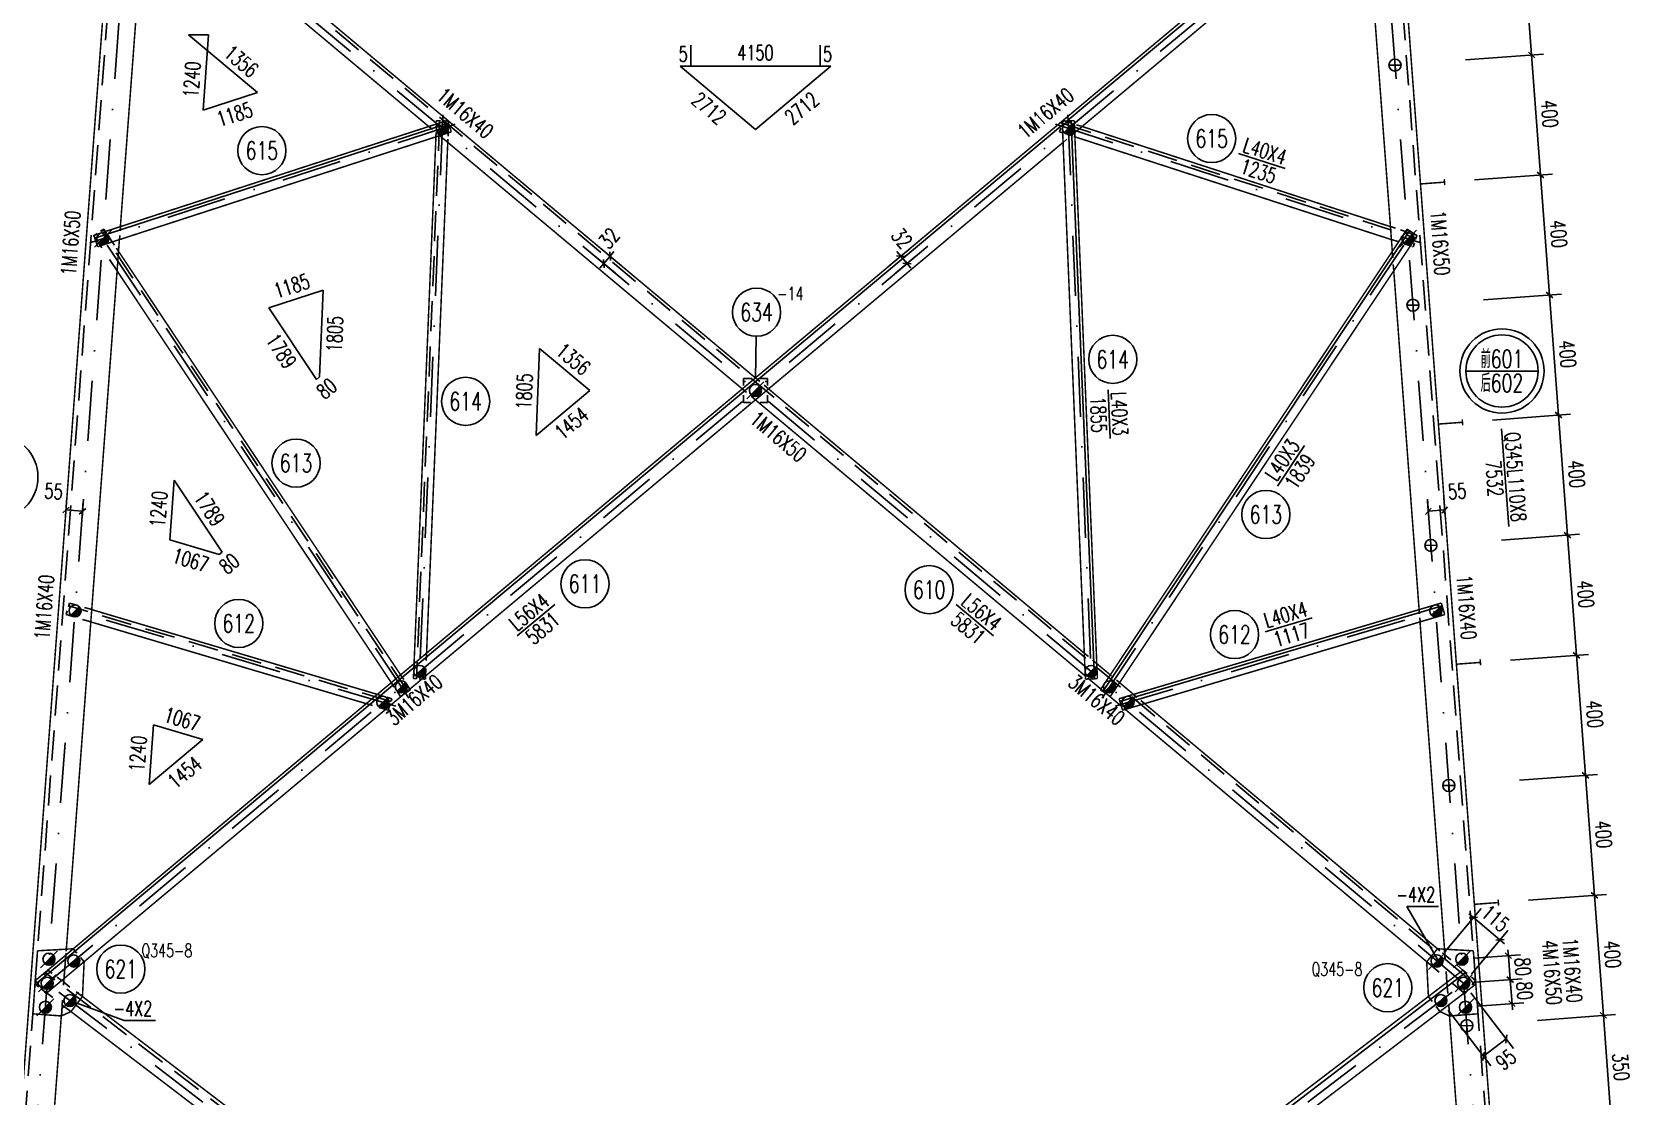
# Model space of a CAD drawing. Header units: millimetres. Extents: x 25862 to 26703, y -13061 to -12467.
# Drawn here: x 26011 to 26276.7, y -12820 to -12643.2 of the extents above; entities that cross this region are included whole.
import ezdxf
from ezdxf.enums import TextEntityAlignment as Align

# ---------------------------------------------------------------- set-up
doc = ezdxf.new("R2010")
doc.units = ezdxf.units.MM
doc.header["$LTSCALE"] = 10
doc.linetypes.add('DASHDOTX2', pattern=[2, 1, -0.5, 0, -0.5])
doc.linetypes.add('DASHED', pattern=[0.75, 0.5, -0.25])
for name, color, linetype in [('1', 1, 'DASHED'), ('2', 1, 'Continuous'), ('3', 1, 'Continuous'), ('4', 2, 'DASHDOTX2')]:
    doc.layers.add(name, color=color, linetype=linetype)
doc.styles.add('DXT', font='simplex.shx', dxfattribs={"width": 0.72, "bigfont": 'hztxt.shx'})
doc.styles.get("Standard").update_dxf_attribs({"font": 'SIMPLEX.shx', "width": 0.7, "bigfont": 'gbhzfs.shx'})
doc.dimstyles.new('BZ$0', dxfattribs={"dimtxt": 2.5, "dimasz": 1, "dimexe": 2, "dimexo": 2, "dimgap": 1, "dimtad": 1, "dimdec": 0, "dimlfac": 20, "dimzin": 12, "dimdsep": 46, "dimtxsty": 'DXT', "dimblk": 'OBLIQUE', "dimcen": 0.09, "dimclrd": 1, "dimclre": 1, "dimclrt": 7, "dimadec": 4, "dimazin": 3, "dimtfac": 1.4, "dimtdec": 0, "dimtix": 1, "dimtmove": 2, "dimatfit": 3, "dimldrblk": 'OBLIQUE', "dimfxl": 1, "dimtolj": 1, "dimtzin": 0, "dimarcsym": 0})

# ---------------------------------------------------------------- blocks, each defined once
blk = doc.blocks.new('_Oblique')
at = {"color": 0, "linetype": 'ByBlock', "lineweight": -2}
blk.add_line((-0.5, -0.5), (0.5, 0.5), dxfattribs=at)
blk = doc.blocks.new('*D43')
at = {"layer": '3', "color": 1, "lineweight": -2}
for p, q in [((26256.48, -12800.65), (26256.4, -12799.66)), ((26250.74, -12801.08), (26258.47, -12800.5)), ((26256.48, -12800.65), (26256.78, -12804.64)), ((26251.04, -12805.07), (26258.77, -12804.49)), ((26256.78, -12804.64), (26256.85, -12805.64))]:
    blk.add_line(p, q, dxfattribs=at)
at = {"layer": 'Defpoints', "color": 0}
for p in [(26248.75, -12801.23), (26249.05, -12805.22), (26256.78, -12804.64)]:
    blk.add_point(p, dxfattribs=at)
at = {"layer": '3', "color": 1, "lineweight": -2}
for p, rotation in [((26256.48, -12800.65), 274.2775999999616), ((26256.78, -12804.64), 94.27759999996164)]:
    blk.add_blockref('_Oblique', p, dxfattribs=dict(at, rotation=rotation))
at = {"layer": '3', "color": 7, "insert": (26258.87, -12802.48), "char_height": 2.5, "attachment_point": 5, "rotation": 274.2776, "style": 'DXT'}
blk.add_mtext('\\A1;80', dxfattribs=at)
blk = doc.blocks.new('*D44')
at = {"layer": '3', "color": 1, "lineweight": -2}
for p, q in [((26249.96, -12802.82), (26257.03, -12812.07)), ((26246.19, -12805.7), (26253.26, -12814.96)), ((26255.82, -12810.49), (26252.04, -12813.37))]:
    blk.add_line(p, q, dxfattribs=at)
at = {"layer": 'Defpoints', "color": 0}
for p in [(26248.75, -12801.23), (26244.97, -12804.11), (26252.04, -12813.37)]:
    blk.add_point(p, dxfattribs=at)
at = {"layer": '3', "color": 1, "lineweight": -2}
for p, rotation in [((26255.82, -12810.49), 37.36770000006035), ((26252.04, -12813.37), 217.3677000000604)]:
    blk.add_blockref('_Oblique', p, dxfattribs=dict(at, rotation=rotation))
at = {"layer": '3', "color": 7, "insert": (26255.77, -12813.91), "char_height": 2.5, "attachment_point": 5, "rotation": 37.3677, "style": 'DXT'}
blk.add_mtext('\\A1;95', dxfattribs=at)
blk = doc.blocks.new('*D45')
at = {"layer": '3', "color": 1, "lineweight": -2}
for p, q in [((26245.62, -12796.01), (26251.65, -12788.81)), ((26250.36, -12790.34), (26249.6, -12789.7)), ((26254.77, -12794.03), (26250.36, -12790.34)), ((26250.03, -12799.7), (26256.06, -12792.5)), ((26254.77, -12794.03), (26255.54, -12794.68))]:
    blk.add_line(p, q, dxfattribs=at)
at = {"layer": 'Defpoints', "color": 0}
for p in [(26250.36, -12790.34), (26244.34, -12797.54), (26248.75, -12801.23)]:
    blk.add_point(p, dxfattribs=at)
at = {"layer": '3', "color": 1, "lineweight": -2}
for p, rotation in [((26250.36, -12790.34), 320.0677000004217), ((26254.77, -12794.03), 140.0677000004217)]:
    blk.add_blockref('_Oblique', p, dxfattribs=dict(at, rotation=rotation))
at = {"layer": '3', "color": 7, "insert": (26254.01, -12790.46), "char_height": 2.5, "attachment_point": 5, "rotation": 320.0677, "style": 'DXT'}
blk.add_mtext('\\A1;115', dxfattribs=at)
blk = doc.blocks.new('*D46')
at = {"layer": '3', "color": 1, "lineweight": -2}
for p, q in [((26250.45, -12797.09), (26258.17, -12796.51)), ((26256.18, -12796.66), (26256.1, -12795.67)), ((26256.48, -12800.65), (26256.18, -12796.66)), ((26250.74, -12801.08), (26258.47, -12800.5)), ((26256.48, -12800.65), (26256.55, -12801.65))]:
    blk.add_line(p, q, dxfattribs=at)
at = {"layer": 'Defpoints', "color": 0}
for p in [(26248.45, -12797.24), (26256.18, -12796.66), (26248.75, -12801.23)]:
    blk.add_point(p, dxfattribs=at)
at = {"layer": '3', "color": 1, "lineweight": -2}
for p, rotation in [((26256.18, -12796.66), 274.2775999999616), ((26256.48, -12800.65), 94.27759999996164)]:
    blk.add_blockref('_Oblique', p, dxfattribs=dict(at, rotation=rotation))
at = {"layer": '3', "color": 7, "insert": (26258.57, -12798.49), "char_height": 2.5, "attachment_point": 5, "rotation": 274.2776, "style": 'DXT'}
blk.add_mtext('\\A1;80', dxfattribs=at)
blk = doc.blocks.new('M16X40')
blk.add_line((-0.141, -0.141), (0.141, 0.141))
blk.add_circle((0, 0), 0.2)
for radius in [0.16, 0.12, 0.08, 0.04]:
    blk.add_arc((0, 0), radius, 225, 45)
blk = doc.blocks.new('M16X50')
for p, q in [((-0.283, -0.283), (0.283, 0.283)), ((-0.141, -0.141), (0.141, 0.141))]:
    blk.add_line(p, q)
blk.add_circle((0, 0), 0.2)
for radius in [0.16, 0.12, 0.08, 0.04]:
    blk.add_arc((0, 0), radius, 225, 45)
blk = doc.blocks.new('*D49')
at = {"layer": '3', "color": 1, "lineweight": -2}
for p, q in [((26247.57, -12627.9), (26260.53, -12626.93)), ((26260.03, -12647.03), (26258.54, -12627.08)), ((26249.06, -12647.85), (26262.02, -12646.88))]:
    blk.add_line(p, q, dxfattribs=at)
at = {"layer": 'Defpoints', "color": 0}
for p in [(26258.54, -12627.08), (26245.57, -12628.05), (26247.07, -12647.99)]:
    blk.add_point(p, dxfattribs=at)
at = {"layer": '3', "color": 1, "lineweight": -2}
for p, rotation in [((26258.54, -12627.08), 94.27720000009884), ((26260.03, -12647.03), 274.2772000000988)]:
    blk.add_blockref('_Oblique', p, dxfattribs=dict(at, rotation=rotation))
at = {"layer": '3', "color": 7, "insert": (26261.53, -12636.89), "char_height": 2.5, "attachment_point": 5, "rotation": 274.2772, "style": 'DXT'}
blk.add_mtext('\\A1;400', dxfattribs=at)
blk = doc.blocks.new('*D50')
at = {"layer": '3', "color": 1, "lineweight": -2}
for p, q in [((26249.06, -12647.85), (26262.02, -12646.88)), ((26261.52, -12666.97), (26260.03, -12647.03)), ((26250.55, -12667.79), (26263.52, -12666.82))]:
    blk.add_line(p, q, dxfattribs=at)
at = {"layer": 'Defpoints', "color": 0}
for p in [(26247.07, -12647.99), (26260.03, -12647.03), (26248.56, -12667.94)]:
    blk.add_point(p, dxfattribs=at)
at = {"layer": '3', "color": 1, "lineweight": -2}
for p, rotation in [((26260.03, -12647.03), 94.27720000009884), ((26261.52, -12666.97), 274.2772000000988)]:
    blk.add_blockref('_Oblique', p, dxfattribs=dict(at, rotation=rotation))
at = {"layer": '3', "color": 7, "insert": (26263.02, -12656.83), "char_height": 2.5, "attachment_point": 5, "rotation": 274.2772, "style": 'DXT'}
blk.add_mtext('\\A1;400', dxfattribs=at)
blk = doc.blocks.new('*D51')
at = {"layer": '3', "color": 1, "lineweight": -2}
for p, q in [((26250.55, -12667.79), (26263.52, -12666.82)), ((26263.01, -12686.91), (26261.52, -12666.97)), ((26252.04, -12687.73), (26265.01, -12686.76))]:
    blk.add_line(p, q, dxfattribs=at)
at = {"layer": 'Defpoints', "color": 0}
for p in [(26261.52, -12666.97), (26248.56, -12667.94), (26250.05, -12687.88)]:
    blk.add_point(p, dxfattribs=at)
at = {"layer": '3', "color": 1, "lineweight": -2}
for p, rotation in [((26261.52, -12666.97), 94.27720000009884), ((26263.01, -12686.91), 274.2772000000988)]:
    blk.add_blockref('_Oblique', p, dxfattribs=dict(at, rotation=rotation))
at = {"layer": '3', "color": 7, "insert": (26264.51, -12676.77), "char_height": 2.5, "attachment_point": 5, "rotation": 274.2772, "style": 'DXT'}
blk.add_mtext('\\A1;400', dxfattribs=at)
blk = doc.blocks.new('*D52')
at = {"layer": '3', "color": 1, "lineweight": -2}
for p, q in [((26252.04, -12687.73), (26265.01, -12686.76)), ((26264.5, -12706.86), (26263.01, -12686.91)), ((26253.54, -12707.68), (26266.5, -12706.71))]:
    blk.add_line(p, q, dxfattribs=at)
at = {"layer": 'Defpoints', "color": 0}
for p in [(26250.05, -12687.88), (26263.01, -12686.91), (26251.54, -12707.83)]:
    blk.add_point(p, dxfattribs=at)
at = {"layer": '3', "color": 1, "lineweight": -2}
for p, rotation in [((26263.01, -12686.91), 94.27720000009884), ((26264.5, -12706.86), 274.2772000000988)]:
    blk.add_blockref('_Oblique', p, dxfattribs=dict(at, rotation=rotation))
at = {"layer": '3', "color": 7, "insert": (26266, -12696.72), "char_height": 2.5, "attachment_point": 5, "rotation": 274.2772, "style": 'DXT'}
blk.add_mtext('\\A1;400', dxfattribs=at)
blk = doc.blocks.new('*D53')
at = {"layer": '3', "color": 1, "lineweight": -2}
for p, q in [((26253.54, -12707.68), (26266.5, -12706.71)), ((26266, -12726.8), (26264.5, -12706.86)), ((26255.03, -12727.62), (26267.99, -12726.65))]:
    blk.add_line(p, q, dxfattribs=at)
at = {"layer": 'Defpoints', "color": 0}
for p in [(26264.5, -12706.86), (26251.54, -12707.83), (26253.03, -12727.77)]:
    blk.add_point(p, dxfattribs=at)
at = {"layer": '3', "color": 1, "lineweight": -2}
for p, rotation in [((26264.5, -12706.86), 94.27720000009884), ((26266, -12726.8), 274.2772000000988)]:
    blk.add_blockref('_Oblique', p, dxfattribs=dict(at, rotation=rotation))
at = {"layer": '3', "color": 7, "insert": (26267.49, -12716.66), "char_height": 2.5, "attachment_point": 5, "rotation": 274.2772, "style": 'DXT'}
blk.add_mtext('\\A1;400', dxfattribs=at)
blk = doc.blocks.new('*D54')
at = {"layer": '3', "color": 1, "lineweight": -2}
for p, q in [((26255.03, -12727.62), (26267.99, -12726.65)), ((26267.49, -12746.75), (26266, -12726.8)), ((26256.52, -12747.57), (26269.48, -12746.6))]:
    blk.add_line(p, q, dxfattribs=at)
at = {"layer": 'Defpoints', "color": 0}
for p in [(26253.03, -12727.77), (26266, -12726.8), (26254.52, -12747.72)]:
    blk.add_point(p, dxfattribs=at)
at = {"layer": '3', "color": 1, "lineweight": -2}
for p, rotation in [((26266, -12726.8), 94.27720000009884), ((26267.49, -12746.75), 274.2772000000988)]:
    blk.add_blockref('_Oblique', p, dxfattribs=dict(at, rotation=rotation))
at = {"layer": '3', "color": 7, "insert": (26268.99, -12736.61), "char_height": 2.5, "attachment_point": 5, "rotation": 274.2772, "style": 'DXT'}
blk.add_mtext('\\A1;400', dxfattribs=at)
blk = doc.blocks.new('*D22')
at = {"layer": '3', "color": 1, "lineweight": -2}
for p, q in [((26256.52, -12747.57), (26269.48, -12746.6)), ((26268.98, -12766.69), (26267.49, -12746.75)), ((26258.01, -12767.51), (26270.97, -12766.54))]:
    blk.add_line(p, q, dxfattribs=at)
at = {"layer": 'Defpoints', "color": 0}
for p in [(26267.49, -12746.75), (26254.52, -12747.72), (26256.02, -12767.66)]:
    blk.add_point(p, dxfattribs=at)
at = {"layer": '3', "color": 1, "lineweight": -2}
for p, rotation in [((26267.49, -12746.75), 94.27720000009884), ((26268.98, -12766.69), 274.2772000000988)]:
    blk.add_blockref('_Oblique', p, dxfattribs=dict(at, rotation=rotation))
at = {"layer": '3', "color": 7, "insert": (26270.48, -12756.55), "char_height": 2.5, "attachment_point": 5, "rotation": 274.2772, "style": 'DXT'}
blk.add_mtext('\\A1;400', dxfattribs=at)
blk = doc.blocks.new('*D23')
at = {"layer": '3', "color": 1, "lineweight": -2}
for p, q in [((26258.01, -12767.51), (26270.97, -12766.54)), ((26270.47, -12786.64), (26268.98, -12766.69)), ((26259.5, -12787.46), (26272.47, -12786.49))]:
    blk.add_line(p, q, dxfattribs=at)
at = {"layer": 'Defpoints', "color": 0}
for p in [(26256.02, -12767.66), (26268.98, -12766.69), (26257.51, -12787.6)]:
    blk.add_point(p, dxfattribs=at)
at = {"layer": '3', "color": 1, "lineweight": -2}
for p, rotation in [((26268.98, -12766.69), 94.27720000009884), ((26270.47, -12786.64), 274.2772000000988)]:
    blk.add_blockref('_Oblique', p, dxfattribs=dict(at, rotation=rotation))
at = {"layer": '3', "color": 7, "insert": (26271.97, -12776.5), "char_height": 2.5, "attachment_point": 5, "rotation": 274.2772, "style": 'DXT'}
blk.add_mtext('\\A1;400', dxfattribs=at)
blk = doc.blocks.new('*D24')
at = {"layer": '3', "color": 1, "lineweight": -2}
for p, q in [((26259.5, -12787.46), (26272.47, -12786.49)), ((26271.96, -12806.58), (26270.47, -12786.64)), ((26260.99, -12807.4), (26273.96, -12806.43))]:
    blk.add_line(p, q, dxfattribs=at)
at = {"layer": 'Defpoints', "color": 0}
for p in [(26270.47, -12786.64), (26257.51, -12787.6), (26259, -12807.55)]:
    blk.add_point(p, dxfattribs=at)
at = {"layer": '3', "color": 1, "lineweight": -2}
for p, rotation in [((26270.47, -12786.64), 94.27720000009884), ((26271.96, -12806.58), 274.2772000000988)]:
    blk.add_blockref('_Oblique', p, dxfattribs=dict(at, rotation=rotation))
at = {"layer": '3', "color": 7, "insert": (26273.46, -12796.44), "char_height": 2.5, "attachment_point": 5, "rotation": 274.2772, "style": 'DXT'}
blk.add_mtext('\\A1;400', dxfattribs=at)
blk = doc.blocks.new('*D25')
at = {"layer": '3', "color": 1, "lineweight": -2}
for p, q in [((26260.99, -12807.4), (26273.96, -12806.43)), ((26273.27, -12824.03), (26271.96, -12806.58)), ((26262.3, -12824.85), (26275.26, -12823.88))]:
    blk.add_line(p, q, dxfattribs=at)
at = {"layer": 'Defpoints', "color": 0}
for p in [(26259, -12807.55), (26271.96, -12806.58), (26260.3, -12825)]:
    blk.add_point(p, dxfattribs=at)
at = {"layer": '3', "color": 1, "lineweight": -2}
for p, rotation in [((26271.96, -12806.58), 94.27720000009884), ((26273.27, -12824.03), 274.2772000000988)]:
    blk.add_blockref('_Oblique', p, dxfattribs=dict(at, rotation=rotation))
at = {"layer": '3', "color": 7, "insert": (26274.86, -12815.14), "char_height": 2.5, "attachment_point": 5, "rotation": 274.2772, "style": 'DXT'}
blk.add_mtext('\\A1;350', dxfattribs=at)
blk = doc.blocks.new('*D35')
at = {"color": 1, "lineweight": -2}
for p, q in [((26153.34, -12682.08), (26156.81, -12679.18)), ((26154.37, -12683.31), (26157.83, -12680.41)), ((26155.27, -12680.47), (26154.63, -12679.7)), ((26156.3, -12681.69), (26155.27, -12680.47)), ((26156.3, -12681.69), (26156.94, -12682.46))]:
    blk.add_line(p, q, dxfattribs=at)
at = {"layer": 'Defpoints', "color": 0}
for p in [(26155.27, -12680.47), (26151.81, -12683.37), (26152.84, -12684.59)]:
    blk.add_point(p, dxfattribs=at)
at = {"color": 1, "lineweight": -2}
for p, rotation in [((26155.27, -12680.47), 309.9322600036193), ((26156.3, -12681.69), 129.9322600036193)]:
    blk.add_blockref('_Oblique', p, dxfattribs=dict(at, rotation=rotation))
at = {"color": 7, "insert": (26155.43, -12677.49), "char_height": 2.5, "attachment_point": 5, "rotation": 309.9323, "style": 'DXT'}
blk.add_mtext('\\A1;32', dxfattribs=at)
blk = doc.blocks.new('*D36')
at = {"color": 1, "lineweight": -2}
for p, q in [((26107.88, -12683.31), (26104.41, -12680.41)), ((26108.91, -12682.08), (26105.44, -12679.18)), ((26105.95, -12681.69), (26106.98, -12680.47)), ((26106.98, -12680.47), (26107.62, -12679.7)), ((26105.95, -12681.69), (26105.31, -12682.46))]:
    blk.add_line(p, q, dxfattribs=at)
at = {"layer": 'Defpoints', "color": 0}
for p in [(26106.98, -12680.47), (26109.41, -12684.59), (26110.44, -12683.37)]:
    blk.add_point(p, dxfattribs=at)
at = {"color": 1, "lineweight": -2}
for p, rotation in [((26106.98, -12680.47), 230.0677399963808), ((26105.95, -12681.69), 50.06773999638075)]:
    blk.add_blockref('_Oblique', p, dxfattribs=dict(at, rotation=rotation))
at = {"color": 7, "insert": (26106.82, -12677.49), "char_height": 2.5, "attachment_point": 5, "rotation": 50.0677, "style": 'DXT'}
blk.add_mtext('\\A1;32', dxfattribs=at)
blk = doc.blocks.new('*D37')
at = {"color": 1, "lineweight": -2}
for p, q in [((26242.96, -12723.85), (26242.74, -12720.84)), ((26242.89, -12722.83), (26245.63, -12722.62)), ((26245.7, -12723.64), (26245.48, -12720.63))]:
    blk.add_line(p, q, dxfattribs=at)
at = {"layer": 'Defpoints', "color": 0}
for p in [(26245.63, -12722.62), (26245.85, -12725.63), (26243.11, -12725.84)]:
    blk.add_point(p, dxfattribs=at)
at = {"color": 1, "lineweight": -2}
for p, rotation in [((26242.89, -12722.83), 184.2771682753465), ((26245.63, -12722.62), 4.277168275346559)]:
    blk.add_blockref('_Oblique', p, dxfattribs=dict(at, rotation=rotation))
at = {"color": 7, "insert": (26247.67, -12719.51), "char_height": 2.5, "attachment_point": 5, "rotation": 4.2772, "style": 'DXT'}
blk.add_mtext('\\A1;55', dxfattribs=at)
blk = doc.blocks.new('*D38')
at = {"color": 1, "lineweight": -2}
for p, q in [((26016.54, -12723.64), (26016.77, -12720.63)), ((26019.36, -12722.83), (26016.62, -12722.62)), ((26019.29, -12723.85), (26019.51, -12720.84))]:
    blk.add_line(p, q, dxfattribs=at)
at = {"layer": 'Defpoints', "color": 0}
for p in [(26016.62, -12722.62), (26016.4, -12725.63), (26019.14, -12725.84)]:
    blk.add_point(p, dxfattribs=at)
at = {"color": 1, "lineweight": -2}
for p, rotation in [((26016.62, -12722.62), 175.7228317246534), ((26019.36, -12722.83), 355.7228317246535)]:
    blk.add_blockref('_Oblique', p, dxfattribs=dict(at, rotation=rotation))
at = {"color": 7, "insert": (26014.58, -12719.51), "char_height": 2.5, "attachment_point": 5, "rotation": 355.7228, "style": 'DXT'}
blk.add_mtext('\\A1;55', dxfattribs=at)

msp = doc.modelspace()

# ---------------------------------------------------------------- linework, layer by layer
for p, q in [((26235.377, -12614.065), (26182.894, -12657.998)), ((26182.1, -12658.663), (26011.835, -12801.189)), ((26080.158, -12658.378), (26021.406, -12677.461)), ((26183.572, -12657.97), (26187.421, -12750.66)), ((26219.08, -12665.924), (26211.353, -12663.414)), ((26188.828, -12752.762), (26239.776, -12676.233)), ((26131.124, -12700.768), (26131.246, -12693.769)), ((26249.11, -12699.534), (26261.11, -12699.534)), ((26190.018, -12710.758), (26189.681, -12702.64)), ((26256.227, -12725.357), (26255.015, -12709.152)), ((26222.343, -12711.892), (26217.841, -12718.656)), ((26091.558, -12743.519), (26097.788, -12738.304)), ((26170.691, -12743.519), (26164.46, -12738.304)), ((26191.663, -12754.443), (26245.18, -12738.555)), ((26223.563, -12740.539), (26215.774, -12742.852)), ((26189.578, -12844.907), (26249.014, -12799.518))]:
    msp.add_line(p, q)
at = {"const_width": 0.25}
for points in [[(25998.409, -12966.13), (26025.266, -12607.029)], [(26263.84, -12966.13), (26236.983, -12607.029)], [(26235.056, -12613.681), (26011.514, -12800.806)], [(26184.155, -12659.942), (26236.854, -12615.828)], [(26033.091, -12618.619), (26131.124, -12700.681)], [(26029.725, -12621.151), (26025.656, -12675.555)], [(26076.872, -12658.919), (26031.293, -12620.765)], [(26232.523, -12621.151), (26236.899, -12679.652)], [(26080.004, -12657.902), (26021.251, -12676.985)], [(26078.154, -12658.503), (26078.154, -12658.503)], [(26080.622, -12659.804), (26080.004, -12657.902)], [(26182.074, -12658.032), (26184.072, -12657.949)], [(26185.922, -12750.722), (26182.074, -12658.032)], [(26182.58, -12658.011), (26182.58, -12658.011)], [(26184.072, -12657.949), (26187.921, -12750.639)], [(26185.376, -12658.919), (26236.592, -12675.555)], [(26013.311, -12802.953), (26182.22, -12661.561)], [(26021.869, -12678.888), (26080.622, -12659.804)], [(26078.065, -12660.635), (26074.432, -12748.138)], [(26076.506, -12746.402), (26080.028, -12661.561)], [(26128.943, -12702.507), (26078.682, -12660.434)], [(26080.094, -12659.976), (26080.094, -12659.976)], [(26183.567, -12660.434), (26183.567, -12660.434)], [(26236.754, -12677.71), (26184.183, -12660.635)], [(26025.495, -12677.71), (26016.68, -12795.576)], [(26021.251, -12676.985), (26021.869, -12678.888)], [(26021.327, -12677.219), (26021.327, -12677.219)], [(26188.412, -12752.485), (26239.36, -12675.956)], [(26241.024, -12677.064), (26190.076, -12753.594)], [(26239.087, -12676.365), (26239.087, -12676.365)], [(26239.36, -12675.956), (26241.024, -12677.064)], [(26024.313, -12678.094), (26024.313, -12678.094)], [(26072.191, -12750.013), (26025.35, -12679.652)], [(26239.911, -12678.736), (26239.911, -12678.736)], [(26025.107, -12682.897), (26070.648, -12751.305)], [(26237.141, -12682.897), (26241.35, -12739.171)], [(26185.9, -12750.185), (26131.124, -12704.333)], [(26133.305, -12702.507), (26185.743, -12746.402)], [(26191.521, -12753.964), (26245.038, -12738.076)], [(26245.038, -12738.076), (26245.607, -12739.993)], [(26020.746, -12741.212), (26066.485, -12754.79)], [(26068.324, -12753.25), (26020.898, -12739.171)], [(26245.607, -12739.993), (26192.09, -12755.881)], [(26241.503, -12741.212), (26245.569, -12795.576)], [(26187.817, -12748.138), (26190.057, -12750.013)], [(26073.837, -12752.485), (26073.752, -12752.358)], [(26075.736, -12750.697), (26076.326, -12750.722)], [(26076.326, -12750.722), (26076.349, -12750.185)], [(26187.921, -12750.639), (26185.922, -12750.722)], [(26188.496, -12752.358), (26186.512, -12750.697)], [(26191.6, -12751.305), (26193.924, -12753.25)], [(26072.681, -12753.255), (26073.837, -12752.485)], [(26190.076, -12753.594), (26188.412, -12752.485)], [(26191.887, -12755.197), (26189.567, -12753.255)], [(26192.09, -12755.881), (26191.521, -12753.964)], [(26195.764, -12754.79), (26244.409, -12795.51)], [(26069.705, -12755.746), (26070.158, -12755.881)], [(26070.158, -12755.881), (26070.361, -12755.197)], [(26242.611, -12797.657), (26192.544, -12755.746)], [(26011.526, -12800.795), (26011.896, -12795.846)], [(26011.896, -12795.846), (26017.84, -12795.51)], [(26016.608, -12796.542), (26016.608, -12796.542)], [(26244.409, -12795.51), (26242.611, -12797.657)], [(26250.352, -12795.846), (26244.409, -12795.51)], [(26245.641, -12796.542), (26245.641, -12796.542)], [(26251.135, -12806.316), (26250.352, -12795.846)], [(26002.727, -12986.843), (26248.65, -12799.041)], [(26019.637, -12797.657), (26019.36, -12803.441)], [(26242.611, -12797.657), (26242.888, -12803.441)], [(26248.638, -12799.05), (26248.638, -12799.05)], [(26248.65, -12799.041), (26250.562, -12801.544)], [(26011.113, -12806.316), (26011.524, -12800.818)], [(26011.514, -12800.806), (26013.311, -12802.953)], [(26011.686, -12801.544), (26011.686, -12801.544)], [(26012.922, -12802.488), (26012.922, -12802.488)], [(26015.892, -12800.792), (26015.892, -12800.792)], [(26016.268, -12801.08), (26016.268, -12801.08)], [(26250.562, -12801.544), (26190.976, -12847.048)], [(26245.98, -12801.08), (26245.98, -12801.08)], [(26019.36, -12803.441), (26017.448, -12805.945)], [(26131.124, -12888.791), (26019.36, -12803.441)], [(26248.938, -12802.953), (26248.938, -12802.953)], [(26248.938, -12802.953), (26248.938, -12802.953)], [(26015.85, -12806.671), (26011.113, -12806.316)], [(26015.85, -12806.671), (26011.648, -12862.851)], [(26017.448, -12805.945), (26015.85, -12806.671)], [(26017.448, -12805.945), (26069.717, -12845.86)], [(26244.8, -12805.945), (26246.398, -12806.671)], [(26246.398, -12806.671), (26251.135, -12806.316)], [(26246.398, -12806.671), (26250.881, -12866.611)]]:
    msp.add_lwpolyline(points, dxfattribs=at)
for centre, radius in [((26049.16, -12662.926), 4), ((26206.906, -12660.918), 4), ((26131.316, -12689.77), 4), ((26190.472, -12697.602), 4), ((26255.11, -12699.534), 7), ((26255.11, -12699.534), 6), ((26082.996, -12704.574), 4), ((26004.968, -12717.142), 7), ((26054.837, -12714.832), 4), ((26215.902, -12723.372), 4), ((26102.824, -12734.886), 4), ((26159.984, -12735.861), 4), ((26045.321, -12741.466), 4), ((26210.696, -12743.316), 4), ((26025.728, -12798.888), 4), ((26236.15, -12801.982), 4)]:
    msp.add_circle(centre, radius)
at = {"layer": '1'}
for p, q in [((25999.157, -12966.186), (26027.244, -12590.631)), ((26263.092, -12966.186), (26235.004, -12590.631)), ((26026.871, -12614.065), (26250.414, -12801.189)), ((26078.676, -12657.97), (26074.828, -12750.66)), ((26076.872, -12658.919), (26077.469, -12659.419)), ((26078.154, -12658.503), (26078.124, -12659.206)), ((26078.154, -12658.503), (26078.161, -12658.32)), ((26078.177, -12657.949), (26078.169, -12658.132)), ((26078.177, -12657.949), (26078.836, -12657.976)), ((26080.175, -12658.032), (26079.515, -12658.004)), ((26080.175, -12658.032), (26080.148, -12658.673)), ((26181.627, -12659.804), (26181.831, -12659.177)), ((26182.245, -12657.902), (26182.041, -12658.53)), ((26182.09, -12658.378), (26240.843, -12677.461)), ((26182.1, -12658.663), (26182.362, -12658.443)), ((26182.245, -12657.902), (26182.355, -12657.938)), ((26182.58, -12658.011), (26182.469, -12657.975)), ((26182.58, -12658.011), (26183.503, -12658.311)), ((26182.894, -12657.998), (26182.632, -12658.217)), ((26185.376, -12658.919), (26184.453, -12658.619)), ((26078.065, -12660.635), (26078.094, -12659.931)), ((26078.682, -12660.434), (26078.085, -12659.934)), ((26080.028, -12661.561), (26080.05, -12661.038)), ((26080.094, -12659.976), (26080.072, -12660.499)), ((26080.094, -12659.976), (26080.121, -12659.334)), ((26181.627, -12659.804), (26182.267, -12660.012)), ((26182.22, -12661.561), (26182.859, -12661.027)), ((26183.567, -12660.434), (26182.926, -12660.226)), ((26184.155, -12659.942), (26183.516, -12660.476)), ((26183.567, -12660.434), (26183.77, -12660.5)), ((26184.183, -12660.635), (26183.98, -12660.569)), ((26021.224, -12677.064), (26021.774, -12676.698)), ((26021.224, -12677.064), (26021.258, -12677.115)), ((26021.327, -12677.219), (26021.293, -12677.168)), ((26021.327, -12677.219), (26022.575, -12679.093)), ((26022.889, -12675.956), (26022.34, -12676.322)), ((26073.421, -12752.762), (26022.473, -12676.233)), ((26022.889, -12675.956), (26023.359, -12676.661)), ((26024.313, -12678.094), (26023.843, -12677.388)), ((26025.495, -12677.71), (26025.548, -12676.999)), ((26025.656, -12675.555), (26025.603, -12676.266)), ((26236.592, -12675.555), (26237.416, -12675.822)), ((26236.754, -12677.71), (26237.796, -12678.049)), ((26239.087, -12676.365), (26238.264, -12676.098)), ((26239.087, -12676.365), (26239.717, -12676.57)), ((26240.997, -12676.985), (26240.367, -12676.781)), ((26240.997, -12676.985), (26240.793, -12677.613)), ((26024.313, -12678.094), (26024.655, -12678.608)), ((26025.35, -12679.652), (26025.007, -12679.138)), ((26236.899, -12679.652), (26236.979, -12680.723)), ((26239.911, -12678.736), (26238.869, -12678.397)), ((26239.911, -12678.736), (26240.066, -12678.786)), ((26240.379, -12678.888), (26240.225, -12678.838)), ((26240.379, -12678.888), (26240.583, -12678.26)), ((26025.107, -12682.897), (26023.86, -12681.023)), ((26237.141, -12682.897), (26237.061, -12681.826)), ((26129.124, -12700.768), (26129.124, -12701.968)), ((26129.124, -12700.768), (26130.324, -12700.768)), ((26131.124, -12700.681), (26131.844, -12701.284)), ((26133.124, -12700.768), (26131.924, -12700.768)), ((26133.124, -12700.768), (26133.124, -12701.968)), ((26128.943, -12702.507), (26129.663, -12703.11)), ((26129.124, -12704.768), (26129.124, -12703.568)), ((26131.124, -12704.333), (26130.404, -12703.73)), ((26133.305, -12702.507), (26132.586, -12701.905)), ((26133.124, -12704.768), (26133.124, -12703.568)), ((26129.124, -12704.768), (26130.324, -12704.768)), ((26133.124, -12704.768), (26131.924, -12704.768)), ((26017.211, -12738.076), (26017.023, -12738.709)), ((26070.585, -12754.443), (26017.068, -12738.555)), ((26017.211, -12738.076), (26018.428, -12738.437)), ((26020.898, -12739.171), (26019.681, -12738.809)), ((26016.641, -12739.993), (26016.829, -12739.36)), ((26016.641, -12739.993), (26017.996, -12740.395)), ((26020.746, -12741.212), (26019.391, -12740.81)), ((26241.35, -12739.171), (26241.401, -12739.844)), ((26241.503, -12741.212), (26241.452, -12740.538)), ((26076.506, -12746.402), (26076.454, -12747.65)), ((26185.743, -12746.402), (26186.427, -12746.975)), ((26074.432, -12748.138), (26074.398, -12748.963)), ((26076.349, -12750.185), (26076.4, -12748.936)), ((26187.817, -12748.138), (26187.132, -12747.565)), ((26070.648, -12751.305), (26071.151, -12752.06)), ((26072.191, -12750.013), (26072.706, -12750.787)), ((26073.752, -12752.358), (26073.237, -12751.584)), ((26074.328, -12750.639), (26074.362, -12749.814)), ((26074.328, -12750.639), (26074.793, -12750.658)), ((26075.736, -12750.697), (26075.271, -12750.678)), ((26185.9, -12750.185), (26186.102, -12750.354)), ((26186.512, -12750.697), (26186.31, -12750.528)), ((26190.057, -12750.013), (26190.566, -12750.44)), ((26191.6, -12751.305), (26191.091, -12750.879)), ((26066.485, -12754.79), (26067.547, -12755.106)), ((26068.324, -12753.25), (26069.117, -12753.486)), ((26070.727, -12753.964), (26069.934, -12753.728)), ((26070.361, -12755.197), (26070.482, -12754.79)), ((26070.727, -12753.964), (26070.607, -12754.371)), ((26072.172, -12753.594), (26071.669, -12752.838)), ((26072.172, -12753.594), (26072.34, -12753.482)), ((26072.681, -12753.255), (26072.513, -12753.367)), ((26188.496, -12752.358), (26188.85, -12752.654)), ((26189.567, -12753.255), (26189.214, -12752.959)), ((26193.924, -12753.25), (26194.531, -12753.758)), ((26195.764, -12754.79), (26195.157, -12754.282)), ((26069.705, -12755.746), (26068.642, -12755.431)), ((26191.887, -12755.197), (26192.104, -12755.378)), ((26192.544, -12755.746), (26192.327, -12755.565)), ((26016.608, -12796.542), (26015.85, -12806.671)), ((26016.608, -12796.542), (26016.631, -12796.223)), ((26016.68, -12795.576), (26016.656, -12795.894)), ((26017.84, -12795.51), (26018.433, -12796.219)), ((26019.637, -12797.657), (26019.044, -12796.949)), ((26244.409, -12795.51), (26244.815, -12795.85)), ((26245.641, -12796.542), (26245.234, -12796.201)), ((26245.569, -12795.576), (26245.705, -12797.392)), ((26245.641, -12796.542), (26246.63, -12797.369)), ((26013.598, -12799.041), (26012.967, -12799.867)), ((26259.158, -12987.32), (26013.234, -12799.518)), ((26013.598, -12799.041), (26014.355, -12799.619)), ((26242.611, -12797.657), (26244.699, -12799.405)), ((26245.98, -12801.08), (26245.844, -12799.263)), ((26248.638, -12799.05), (26247.649, -12798.222)), ((26248.638, -12799.05), (26249.33, -12799.63)), ((26011.524, -12800.818), (26011.525, -12800.811)), ((26011.526, -12800.795), (26011.526, -12800.803)), ((26011.686, -12801.544), (26012.317, -12800.718)), ((26011.686, -12801.544), (26012.094, -12801.856)), ((26011.686, -12801.544), (26011.686, -12801.544)), ((26011.686, -12801.544), (26011.686, -12801.544)), ((26012.922, -12802.488), (26012.514, -12802.177)), ((26012.922, -12802.488), (26014.416, -12803.629)), ((26015.892, -12800.792), (26015.135, -12800.214)), ((26015.892, -12800.792), (26016.016, -12800.887)), ((26016.268, -12801.08), (26016.144, -12800.985)), ((26016.268, -12801.08), (26017.289, -12801.859)), ((26019.36, -12803.441), (26018.34, -12802.662)), ((26245.98, -12801.08), (26246.118, -12802.925)), ((26248.938, -12802.953), (26246.85, -12801.205)), ((26248.938, -12802.953), (26249.531, -12802.244)), ((26250.735, -12800.806), (26250.043, -12800.226)), ((26250.735, -12800.806), (26250.142, -12801.514)), ((26017.448, -12805.945), (26015.955, -12804.804)), ((26242.888, -12803.441), (26243.519, -12804.267)), ((26244.8, -12805.945), (26244.169, -12805.118)), ((26246.398, -12806.671), (26246.26, -12804.826)), ((26248.938, -12802.953), (26248.938, -12802.953)), ((26248.938, -12802.953), (26248.938, -12802.953)), ((26248.938, -12802.953), (26248.938, -12802.953)), ((26248.938, -12802.953), (26248.938, -12802.953)), ((26244.8, -12805.945), (26244.8, -12805.945)), ((26244.8, -12805.945), (26244.8, -12805.945))]:
    msp.add_line(p, q, dxfattribs=at)
at = {"layer": '2'}
for p, q in [((26239.32, -12788.513), (26244.57, -12788.513)), ((26239.32, -12788.513), (26244.723, -12797.86)), ((26017.274, -12804.113), (26026.261, -12807.444)), ((26026.261, -12807.444), (26031.511, -12807.444))]:
    msp.add_line(p, q, dxfattribs=at)
at = {"layer": '2', "const_width": 0.25}
for points in [[(26236.343, -12648.722), (26237.343, -12648.722), (26237.343, -12649.722), (26237.343, -12648.722), (26238.343, -12648.722)], [(26241.577, -12668.461), (26245.566, -12668.163), (26245.603, -12668.661), (26245.529, -12667.664)], [(26239.326, -12688.61), (26240.326, -12688.61), (26240.326, -12689.61), (26240.326, -12688.61), (26241.326, -12688.61)], [(26244.56, -12708.35), (26248.549, -12708.051), (26248.587, -12708.55), (26248.512, -12707.553)], [(26242.31, -12728.499), (26243.31, -12728.499), (26243.31, -12729.499), (26243.31, -12728.499), (26244.31, -12728.499)], [(26247.544, -12748.238), (26251.533, -12747.94), (26251.57, -12748.439), (26251.495, -12747.441)], [(26245.293, -12768.388), (26246.293, -12768.388), (26246.293, -12769.388), (26246.293, -12768.388), (26247.293, -12768.388)], [(26250.527, -12788.127), (26254.516, -12787.828), (26254.553, -12788.327), (26254.478, -12787.33)], [(26248.276, -12808.276), (26249.276, -12808.276), (26249.276, -12809.276), (26249.276, -12808.276), (26250.276, -12808.276)]]:
    msp.add_lwpolyline(points, dxfattribs=at)
at = {"layer": '2'}
for centre in [(26237.343, -12648.722), (26240.326, -12688.61), (26243.31, -12728.499), (26246.293, -12768.388), (26249.276, -12808.276)]:
    msp.add_circle(centre, 1, dxfattribs=at)
at = {"layer": '3'}
for p, q in [((26048.446, -12653.293), (26036.945, -12643.666)), ((26036.945, -12643.666), (26040.316, -12643.666)), ((26040.316, -12643.666), (26039.428, -12656.223)), ((26120.376, -12648.923), (26120.376, -12645.43)), ((26120.376, -12645.43), (26120.376, -12648.087)), ((26141.872, -12648.923), (26141.872, -12645.43)), ((26141.872, -12645.43), (26141.872, -12648.087)), ((26131.124, -12659.412), (26118.624, -12648.923)), ((26118.624, -12648.923), (26143.624, -12648.923)), ((26143.624, -12648.923), (26131.124, -12659.412)), ((26039.428, -12656.223), (26048.446, -12653.293)), ((26059.324, -12686.089), (26050.304, -12689.019)), ((26058.725, -12700.52), (26059.324, -12686.089)), ((26050.304, -12689.019), (26058.234, -12700.931)), ((26095.286, -12695.805), (26094.687, -12710.233)), ((26103.604, -12702.768), (26095.286, -12695.805)), ((26058.234, -12700.931), (26058.725, -12700.52)), ((26094.687, -12710.233), (26103.604, -12702.768)), ((26034.615, -12717.69), (26033.875, -12727.584)), ((26042.545, -12729.601), (26034.615, -12717.69)), ((26033.875, -12727.584), (26042.054, -12730.012)), ((26042.054, -12730.012), (26042.545, -12729.601)), ((26030.444, -12768.22), (26031.184, -12758.326)), ((26031.184, -12758.326), (26039.363, -12760.754)), ((26039.363, -12760.754), (26030.444, -12768.22))]:
    msp.add_line(p, q, dxfattribs=at)
at = {"layer": '4'}
for p, q in [((25999.249, -12991.764), (26029.313, -12589.783)), ((26262.999, -12991.764), (26232.935, -12589.783)), ((26236.85, -12614.266), (26011.774, -12802.674)), ((26025.398, -12614.266), (26250.475, -12802.674)), ((26081.264, -12658.544), (26020.609, -12678.245)), ((26079.217, -12656.991), (26075.286, -12751.68)), ((26180.985, -12658.544), (26241.639, -12678.245)), ((26183.031, -12656.991), (26186.963, -12751.68)), ((26073.559, -12753.872), (26021.502, -12675.677)), ((26188.69, -12753.872), (26240.746, -12675.677)), ((26071.401, -12755.207), (26015.967, -12738.75)), ((26190.847, -12755.207), (26246.281, -12738.75)), ((25999.249, -12991.764), (26250.537, -12799.865)), ((26262.999, -12991.764), (26011.711, -12799.865))]:
    msp.add_line(p, q, dxfattribs=at)

# ---------------------------------------------------------------- block references
at = {"layer": '2'}
for name, p, xscale, yscale, zscale in [('M16X40', (26079.124, -12659.239), 5, 5, 5), ('M16X40', (26183.125, -12659.239), 5, 5, 5), ('M16X50', (26022.749, -12677.55), 5, 5, 5), ('M16X50', (26239.499, -12677.55), 5, 5, 5), ('M16X50', (26131.124, -12702.768), 5, 5, 5), ('M16X40', (26018.124, -12739.39), 5, 5, 5), ('M16X40', (26244.124, -12739.39), 5, 5, 5), ('M16X40', (26075.379, -12749.432), 5, 5, 5), ('M16X40', (26186.87, -12749.432), 5, 5, 5), ('M16X40', (26072.312, -12751.999), 5, 5, 5), ('M16X40', (26189.937, -12751.999), 5, 5, 5), ('M16X40', (26069.245, -12754.567), 5, 5, 5), ('M16X40', (26193.004, -12754.567), 5, 5, 5), ('M16X50', (26013.798, -12797.241), 5, 5, 5), ('M16X40', (26017.908, -12797.539), 5, 5, 5), ('M16X50', (26244.34, -12797.539), 4.999999867548468, 4.99999986754483, 4.999999867545234), ('M16X50', (26248.451, -12797.241), 5, 5, 5), ('M16X50', (26013.499, -12801.23), 5, 5, 5), ('M16X50', (26248.749, -12801.23), 5, 5, 5), ('M16X50', (26017.274, -12804.113), 4.999999867548468, 4.99999986754483, 4.999999867545234), ('M16X50', (26013.201, -12805.219), 5, 5, 5), ('M16X40', (26244.974, -12804.113), 5, 5, 5), ('M16X50', (26249.048, -12805.219), 5, 5, 5)]:
    msp.add_blockref(name, p, dxfattribs=dict(at, xscale=xscale, yscale=yscale, zscale=zscale))

# ---------------------------------------------------------------- texts
at = {"width": 0.7}
for s, p in [('615', (26049.16, -12662.926)), ('615', (26206.906, -12660.918)), ('634', (26131.316, -12689.77)), ('614', (26190.472, -12697.603)), ('614', (26082.996, -12704.574)), ('613', (26054.837, -12714.832)), ('613', (26215.902, -12723.372)), ('611', (26102.824, -12734.886)), ('610', (26159.984, -12735.862)), ('612', (26045.321, -12741.466)), ('612', (26210.696, -12743.316)), ('621', (26025.728, -12798.888)), ('621', (26236.15, -12801.982))]:
    msp.add_text(s, height=3, dxfattribs=at).set_placement(p, align=Align.MIDDLE_CENTER)
for s, rotation, p in [('L40X4', 342.0056, (26215.371, -12664.193)), ('1235', 342.0056, (26214.29, -12667.522)), ('1855', 272.3776, (26186.852, -12706.823)), ('L40X3', 272.3776, (26190.349, -12706.678)), ('L40X3', 56.3472, (26219.676, -12714.997)), ('Q345L110X8', 274.2772, (26256.12, -12717.217)), ('1839', 56.3472, (26222.589, -12716.936)), ('7532', 274.2772, (26252.629, -12717.478)), ('L56X4', 39.9322, (26094.352, -12740.528)), ('L56X4', 320.0678, (26167.896, -12740.528)), ('L40X4', 16.5348, (26219.526, -12741.216)), ('5831', 39.9322, (26096.599, -12743.212)), ('5831', 320.0678, (26165.65, -12743.212)), ('1117', 16.5348, (26220.523, -12744.572))]:
    msp.add_text(s, height=2.5, rotation=rotation, dxfattribs=at).set_placement(p, align=Align.CENTER)
for s, p in [('-14', (26134.745, -12687.77)), ('Q345-8', (26029.157, -12796.888)), ('Q345-8', (26223.481, -12799.982))]:
    msp.add_text(s, height=2.2, dxfattribs=at).set_placement(p)
for s, p in [('\\M+5C7B0601', (26255.11, -12699.034)), ('\\M+5BAF3602', (26255.11, -12703.034))]:
    msp.add_text(s, height=3, dxfattribs=at).set_placement(p, align=Align.CENTER)
at = {"layer": '2', "width": 0.7}
for p in [(26237.57, -12787.763), (26024.511, -12806.694)]:
    msp.add_text('-4X2', height=2.5, dxfattribs=at).set_placement(p)
at = {"layer": '3', "width": 0.7}
for s, rotation, p in [('1356', 320.0678, (26044.929, -12649.045)), ('1240', 85.9538, (26038.78, -12651.206)), ('2712', 319.9998, (26122.625, -12656.849)), ('2712', 40.0002, (26139.624, -12656.849)), ('1185', 17.9944, (26045.018, -12658.087)), ('1185', 17.9944, (26054.505, -12686.603)), ('1805', 87.6224, (26062.521, -12693.45)), ('1789', 303.6528, (26051.356, -12696.914)), ('1356', 320.0678, (26100.087, -12698.52)), ('80', 39.9314, (26060.726, -12703.409)), ('1805', 87.6223, (26093.987, -12702.977)), ('1454', 39.9321, (26101.392, -12709.184)), ('1240', 85.7228, (26033.247, -12722.562)), ('1789', 303.6528, (26039.412, -12723.091)), ('1067', 343.4653, (26036.968, -12732.153)), ('80', 39.9314, (26044.546, -12732.491)), ('1067', 343.4652, (26035.558, -12758.581)), ('1240', 85.7228, (26029.817, -12763.198)), ('1454', 39.9322, (26037.15, -12767.171))]:
    msp.add_text(s, height=2.5, rotation=rotation, dxfattribs=at).set_placement(p, align=Align.CENTER)
for s, p in [('5', (26119.139, -12648.131)), ('4150', (26131.124, -12647.923)), ('5', (26143.11, -12648.131))]:
    msp.add_text(s, height=2.5, dxfattribs=at).set_placement(p, align=Align.CENTER)
for s, rotation, p in [('1M16X40', 319.9998, (26081.627, -12658.24)), ('1M16X40', 40.0002, (26180.622, -12658.24)), ('1M16X50', 85.9538, (26019.4, -12678.413)), ('1M16X50', 274.0462, (26242.849, -12678.413)), ('1M16X50', 319.9998, (26133.662, -12711.968)), ('1M16X40', 85.7228, (26015.017, -12738.926)), ('1M16X40', 274.2772, (26247.232, -12738.926)), ('3M16X40', 40.0002, (26075.737, -12755.698)), ('3M16X40', 319.9998, (26186.511, -12755.698)), ('4M16X50', 274.2772, (26261.412, -12799.595)), ('1M16X40', 274.2772, (26264.801, -12799.22))]:
    msp.add_text(s, height=2.5, rotation=rotation, dxfattribs=at).set_placement(p, align=Align.BOTTOM_CENTER)

# ---------------------------------------------------------------- dimensions: what is measured, and where the dimension line sits
for base, p1, p2, angle, text, picture, middle in [((26106.975, -12680.467), (26109.412, -12684.593), (26110.439, -12683.366), 50.06774, '32', '*D36', (26106.823, -12677.491)), ((26155.273, -12680.467), (26152.836, -12684.593), (26151.809, -12683.366), 129.93226, '32', '*D35', (26155.425, -12677.491)), ((26016.62, -12722.625), (26019.138, -12725.84), (26016.395, -12725.635), 175.72283, '55', '*D38', (26014.579, -12719.506)), ((26245.628, -12722.625), (26243.111, -12725.84), (26245.853, -12725.635), 4.27717, '55', '*D37', (26247.67, -12719.506))]:
    dim = msp.add_linear_dim(base=base, p1=p1, p2=p2, angle=angle, text=text, dimstyle='BZ$0')
    dim.commit()
    dim.dimension.update_dxf_attribs({"geometry": picture, "text_midpoint": middle, "dimtype": 129})
at = {"layer": '3'}
for base, p1, p2, angle, text, picture, middle in [((26258.538, -12627.081), (26247.066, -12647.995), (26245.574, -12628.05), 274.2772, '400', '*D49', (26261.528, -12636.885)), ((26260.03, -12647.025), (26248.558, -12667.939), (26247.066, -12647.995), 274.2772, '400', '*D50', (26263.019, -12656.83)), ((26261.522, -12666.969), (26250.049, -12687.883), (26248.558, -12667.939), 274.2772, '400', '*D51', (26264.511, -12676.774)), ((26263.013, -12686.914), (26251.541, -12707.828), (26250.049, -12687.883), 274.2772, '400', '*D52', (26266.003, -12696.718)), ((26264.505, -12706.858), (26253.033, -12727.772), (26251.541, -12707.828), 274.2772, '400', '*D53', (26267.494, -12716.662)), ((26265.996, -12726.802), (26254.524, -12747.716), (26253.033, -12727.772), 274.2772, '400', '*D54', (26268.986, -12736.607)), ((26267.488, -12746.747), (26256.016, -12767.66), (26254.524, -12747.716), 274.2772, '400', '*D22', (26270.478, -12756.551)), ((26268.98, -12766.691), (26257.507, -12787.605), (26256.016, -12767.66), 274.2772, '400', '*D23', (26271.969, -12776.495)), ((26270.471, -12786.635), (26258.999, -12807.549), (26257.507, -12787.605), 274.2772, '400', '*D24', (26273.461, -12796.44)), ((26250.363, -12790.344), (26248.749, -12801.23), (26244.34, -12797.539), 320.0677, '115', '*D45', (26254.012, -12790.464)), ((26256.179, -12796.663), (26248.749, -12801.23), (26248.451, -12797.241), 274.2776, '80', '*D46', (26258.572, -12798.49)), ((26256.776, -12804.641), (26248.749, -12801.23), (26249.048, -12805.219), 274.2776, '80', '*D43', (26258.871, -12802.479)), ((26271.963, -12806.58), (26260.304, -12825), (26258.999, -12807.549), 274.2772, '350', '*D25', (26274.859, -12815.138))]:
    dim = msp.add_linear_dim(base=base, p1=p1, p2=p2, angle=angle, text=text, dimstyle='BZ$0', dxfattribs=at)
    dim.commit()
    dim.dimension.update_dxf_attribs({"geometry": picture, "text_midpoint": middle})
dim = msp.add_linear_dim(base=(26252.042, -12813.368), p1=(26248.749, -12801.23), p2=(26244.974, -12804.113), angle=37.3677, text='95', dimstyle='BZ$0', dxfattribs=at)
dim.commit()
dim.dimension.update_dxf_attribs({"geometry": '*D44', "text_midpoint": (26255.773, -12813.909), "dimtype": 128})

doc.saveas('drawing.dxf')
